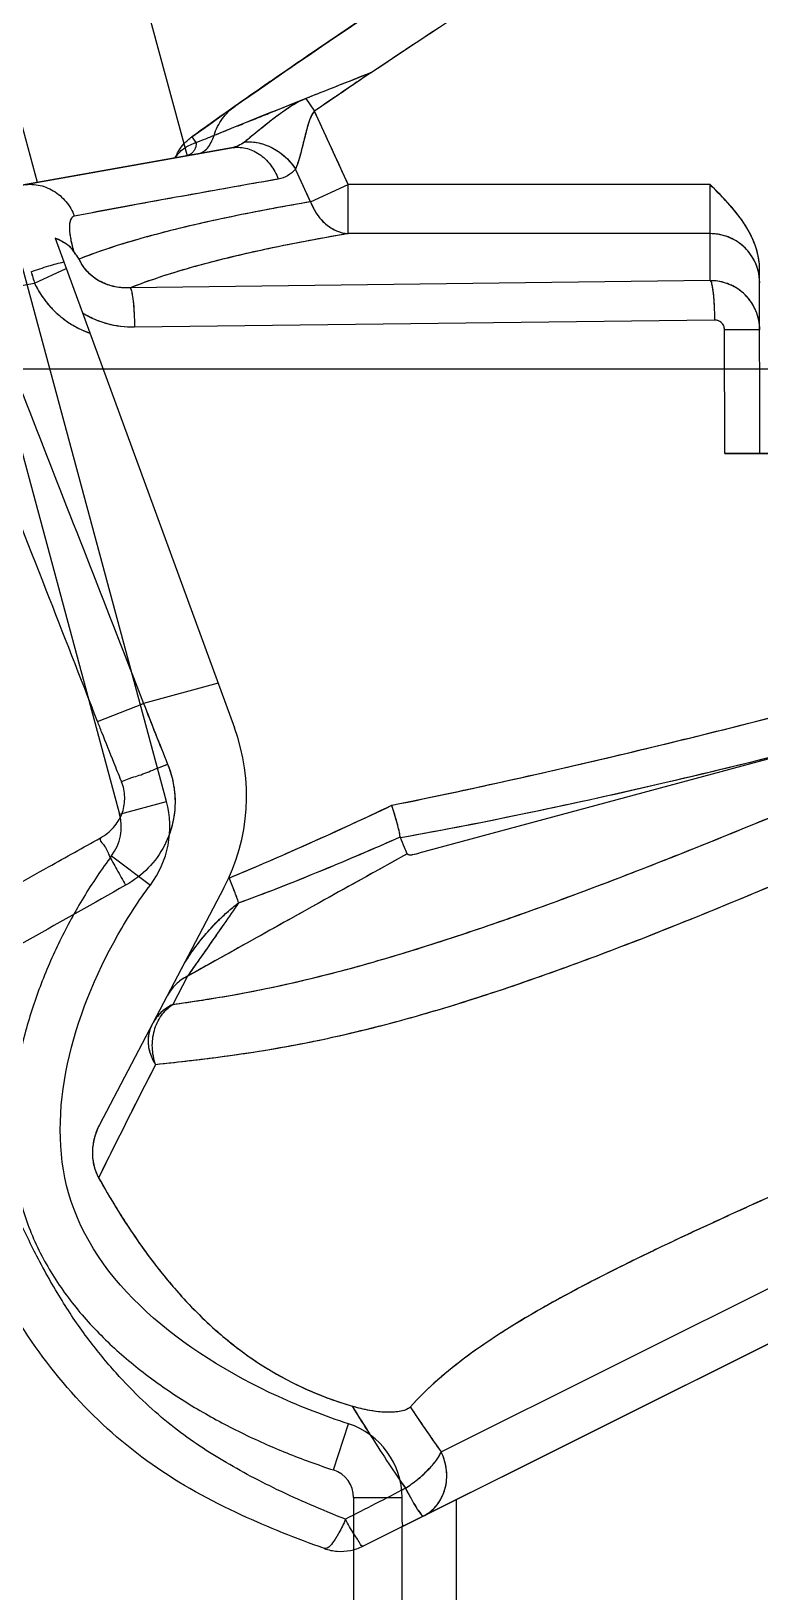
# Model space of a CAD drawing. Header units: millimetres. Extents: x 28656 to 29764, y -21384 to -20601.
# Drawn here: x 29177.99 to 29185.5, y -20803.86 to -20787.78 of the extents above; entities that cross this region are included whole.
import ezdxf

# ---------------------------------------------------------------- set-up
doc = ezdxf.new("R2010")
doc.units = ezdxf.units.MM
doc.header["$LTSCALE"] = 8
doc.linetypes.add('CENTER', pattern=[2, 1.25, -0.25, 0.25, -0.25])
doc.linetypes.add('HIDDEN', pattern=[0.375, 0.25, -0.125])
for name, color, linetype in [('Cav-cor', 30, 'Continuous'), ('CL', 1, 'Continuous'), ('PRODUCT', 1, 'Continuous'), ('SLIDE', 6, 'Continuous')]:
    doc.layers.add(name, color=color, linetype=linetype)

msp = doc.modelspace()

# ---------------------------------------------------------------- linework, layer by layer
at = {"color": 8, "linetype": 'HIDDEN', "ltscale": 0.8}
msp.add_circle((29203.28012959928, -20823.26590278316), 21, dxfattribs=at)
at = {"layer": 'Cav-cor', "color": 241}
for p, q in [((29180.81719611923, -20788.47824991706), (29180.90695495203, -20788.60844298966)), ((29181.25449858763, -20789.36321583766), (29180.90695495183, -20788.60844298976)), ((29177.69656120873, -20789.40308805406), (29180.05144944473, -20788.98580416106)), ((29180.86679421363, -20789.54176538776), (29180.71093314953, -20789.20480936386)), ((29180.86678841223, -20789.54175525396), (29181.25449851213, -20789.36321583766)), ((29181.25449851213, -20789.86996693166), (29181.25449851213, -20789.36321583766)), ((29184.98360681663, -20789.36321583766), (29181.25449858763, -20789.36321583766)), ((29184.98534830353, -20789.86996693166), (29184.98360695533, -20789.36321583766)), ((29178.23417201753, -20789.91596257326), (29180.08267607163, -20794.96101494616)), ((29184.98534830353, -20789.86996693166), (29181.25454252983, -20789.86996693166)), ((29184.98618058053, -20790.35433147566), (29184.98534830353, -20789.86996693166)), ((29178.02220993323, -20790.38127338996), (29178.34832220953, -20790.22750838976)), ((29185.49837169613, -20792.13581933356), (29185.49512394093, -20790.24570641126)), ((29177.94417883693, -20790.39510042396), (29178.02220993323, -20790.38127338996)), ((29184.98618058053, -20790.35433147566), (29179.00741692123, -20790.42919421316)), ((29185.03095217943, -20790.75973235086), (29179.05218850703, -20790.83459508856)), ((29185.49617987323, -20790.86023278756), (29185.13295207443, -20790.86093384736)), ((29185.13514376513, -20792.13644346306), (29185.13295207443, -20790.86093384736)), ((29185.13514376513, -20792.13644346306), (29188.10639780323, -20792.13133799796)), ((29179.02423771293, -20794.39840704206), (29179.14574131553, -20794.70957244856)), ((29179.91454981623, -20794.50215430046), (29179.14574131553, -20794.70957244856)), ((29179.11176589723, -20794.72283579986), (29179.14574131553, -20794.70957244856)), ((29186.52812812793, -20795.02740862816), (29181.98198407893, -20796.25392053436)), ((29178.89832485963, -20795.85124805546), (29179.38106469753, -20795.72100885666)), ((29178.81549731853, -20796.28160415636), (29179.21540961523, -20796.58172105846)), ((29180.02276244013, -20796.51051512286), (29180.03188111443, -20796.50673651996)), ((29179.97312125133, -20796.61166296446), (29178.69038566553, -20799.05313341786)), ((29179.59832291723, -20797.52124010486), (29179.44587877013, -20797.81139178156)), ((29182.21166548563, -20802.42221194826), (29189.32096542993, -20798.87323696766)), ((29181.82649282213, -20803.18450620316), (29188.67124386353, -20799.76759449806)), ((29181.10293017353, -20802.60854956026), (29181.25759779713, -20802.13307303486)), ((29181.31012959933, -20802.89383547546), (29181.81012959933, -20802.89383547546)), ((29181.81012959933, -20803.07566241866), (29181.81012959933, -20802.89383547546))]:
    msp.add_line(p, q, dxfattribs=at)
for centre, radius, start, end in [((29220.69330407743, -20846.31831999276), 70.6055660854, 123.429987606501, 125.1051058707001), ((29221.34519944183, -20847.27521334526), 71.253361755, 124.0146868696991, 124.5779923261994), ((29253.82147519133, -20971.92527025876), 197.4396864633, 111.7004963425995, 111.9959955038991), ((29180.36711216223, -20789.63036816696), 2.4621992441, 194.8620150595717, 197.7565623247571), ((29184.99118752413, -20790.37702083686), 0.5041614054, 0.1340038533881344, 14.76573188259269), ((29219.27532023823, -20779.22380725836), 43.0138585578, 201.1013041251002, 201.9986166887024), ((29178.16720296093, -20795.66284310346), 2.04, 332.2828027179645, 20.12280271786723), ((29175.22476500473, -20785.11072076986), 11.0423922949, 291.5934253132976, 292.1783968223876), ((29178.41558502183, -20795.98148725436), 1, 323.1133555295683, 15.09845045679802), ((29178.41558502183, -20795.98148725436), 0.4999999515999999, 323.1133555293646, 15.09845045678769), ((29253.35617933823, -20836.42179154066), 83.2598717171, 152.8508128857986, 153.7505446644982), ((29200.58714181263, -20790.10263802616), 22.6392716772, 211.5610406979034, 212.4406865535007), ((29194.81048395433, -20793.47290288566), 15.4538137527, 213.3050366154992, 215.3872913983139), ((29181.01012959933, -20802.89383547546), 0.8, 0, 71.98082601494288), ((29181.01012959933, -20802.89383547546), 0.2999999436, 0, 71.9808260150528), ((29194.28301246483, -20794.21979196606), 15.1094310912, 214.2306871613052, 214.5893919121068)]:
    msp.add_arc(centre, radius, start, end, dxfattribs=at)
msp.add_ellipse((29187.57489189403, -20793.16029594436), major_axis=(5.710649375399999, 3.0994715449), ratio=0.0435993366, start_param=3.1381844359, end_param=3.3227022677, dxfattribs=at)
for points, knots in [([(29181.48568440683, -20788.21371469726), (29182.56236091223, -20787.48720310146), (29184.75675809613, -20786.09382080586), (29188.16147730373, -20784.19426677516), (29191.66961223393, -20782.49323334556), (29194.06978443023, -20781.49506836886), (29195.28276058733, -20781.03059118156)], [0, 0, 0, 0, 0.249994363, 0.4999999156, 0.7500057245, 1, 1, 1, 1]), ([(29181.48568450573, -20788.21371463116), (29181.42991404243, -20788.23572532026), (29181.29046607783, -20788.29059296706), (29181.06765257523, -20788.37880982816), (29180.90058165843, -20788.44494674766), (29180.81720219443, -20788.47825906766)], [0, 0, 0, 0, 0.2501935225, 0.6253247303, 1, 1, 1, 1]), ([(29180.81717587933, -20788.47827020146), (29180.75436769753, -20788.50324649016), (29180.63679225903, -20788.57218820216), (29180.47531195693, -20788.69162629696), (29180.32564101733, -20788.81100339226), (29180.23011339263, -20788.88980656066), (29180.18494405653, -20788.92610519606)], [0, 0, 0, 0, 0.261013391, 0.5217557514, 0.7762316947, 1, 1, 1, 1]), ([(29179.87206142013, -20788.85721139806), (29179.89143637833, -20788.79573488866), (29179.94755459163, -20788.68044930286), (29180.03957873723, -20788.59116061626), (29180.08958362283, -20788.55601202136)], [0, 0, 0, 0, 0.5132794085, 1, 1, 1, 1]), ([(29180.90695495173, -20788.60844298986), (29180.89664848673, -20788.61841658136), (29180.88023474293, -20788.64254028206), (29180.86258371733, -20788.68165642716), (29180.84841334093, -20788.72204910686), (29180.83197530643, -20788.77613864506), (29180.81434139893, -20788.84382294476), (29180.79467171143, -20788.92408163966), (29180.77531523553, -20789.00200160706), (29180.75558958413, -20789.07603341096), (29180.73499278543, -20789.14357608036), (29180.71939110203, -20789.18569593986), (29180.71093310923, -20789.20480937796)], [0, 0, 0, 0, 0.0681844207, 0.1363472284, 0.2040266665, 0.2714641232, 0.4051028492, 0.5364515449, 0.6643386435, 0.7868018571, 0.9006325344, 1, 1, 1, 1]), ([(29179.70804109723, -20789.04665577316), (29179.72546025273, -20789.04356911586), (29179.76132712813, -20789.02883105636), (29179.80698192993, -20788.98736752676), (29179.84546432293, -20788.92872421776), (29179.86411288833, -20788.88243200336), (29179.87206142013, -20788.85721139806)], [0, 0, 0, 0, 0.2026856318, 0.4317329967, 0.6970289304999999, 1, 1, 1, 1]), ([(29180.18494405653, -20788.92610519606), (29180.16577643893, -20788.94144588916), (29180.12322797933, -20788.96723536496), (29180.07565289823, -20788.98151582396), (29180.05145032833, -20788.98580422446)], [0, 0, 0, 0, 0.4997057858, 1, 1, 1, 1]), ([(29180.05145654463, -20788.98580552696), (29180.09925033583, -20788.97733588096), (29180.20146305533, -20788.98034632576), (29180.34384797093, -20789.04417116066), (29180.46139006623, -20789.15720804826), (29180.51462264523, -20789.25532308646), (29180.53423296893, -20789.30796775316)], [0, 0, 0, 0, 0.2324066751, 0.4745174127, 0.7310119801999999, 1, 1, 1, 1]), ([(29180.18494118123, -20788.92609563986), (29180.23378221323, -20788.92135789436), (29180.33637795023, -20788.92881422936), (29180.48278547393, -20788.98347938646), (29180.61315875003, -20789.07681726246), (29180.68257225313, -20789.15973776386), (29180.71092424413, -20789.20481346366)], [0, 0, 0, 0, 0.2362390762, 0.4861663537, 0.7436343685, 1, 1, 1, 1]), ([(29180.53422654573, -20789.30797068936), (29180.13275215443, -20789.37871300126), (29179.43178163313, -20789.50342668396), (29178.73156389783, -20789.63234322016), (29178.43259413833, -20789.68914180656)], [0, 0, 0, 0, 0.572574086, 1, 1, 1, 1]), ([(29180.71093314953, -20789.20480936386), (29180.68788797573, -20789.23155765556), (29180.63437850073, -20789.27784915436), (29180.56766399513, -20789.30207759496), (29180.53422654573, -20789.30797068936)], [0, 0, 0, 0, 0.5097730286, 1, 1, 1, 1]), ([(29177.89128885663, -20789.36860331006), (29177.94593175513, -20789.35891993076), (29178.06035577583, -20789.35946629316), (29178.22105309173, -20789.42059647616), (29178.35318106953, -20789.53383596726), (29178.41205007953, -20789.63516938966), (29178.43259505683, -20789.68914143776)], [0, 0, 0, 0, 0.2452425309, 0.4930544518, 0.7447882677, 1, 1, 1, 1]), ([(29185.49512390493, -20790.24568542476), (29185.49497263453, -20790.15854989056), (29185.46043311913, -20789.98341492056), (29185.33579586193, -20789.75078501566), (29185.16900912163, -20789.54793894736), (29185.04537748633, -20789.42480058966), (29184.98360681663, -20789.36321583766)], [0, 0, 0, 0, 0.2498127847, 0.4998214917, 0.7499295095999999, 1, 1, 1, 1]), ([(29180.86679421363, -20789.54176538776), (29180.61302948653, -20789.58533056836), (29180.14140278803, -20789.67253644596), (29179.49060604543, -20789.81696608816), (29178.94760195563, -20789.96463096286), (29178.62502996713, -20790.07474751876), (29178.48232259203, -20790.13140454996)], [0, 0, 0, 0, 0.3140049251, 0.5848168814, 0.8127475534999999, 1, 1, 1, 1]), ([(29180.86678841223, -20789.54175525396), (29180.88316943063, -20789.58649318986), (29180.92586753543, -20789.67081081716), (29181.01739539903, -20789.77474408246), (29181.12933941013, -20789.84552647656), (29181.21326846823, -20789.86688467276), (29181.25449850893, -20789.86996693876)], [0, 0, 0, 0, 0.2673348558, 0.5242391521, 0.7680022493, 1, 1, 1, 1]), ([(29178.43259413833, -20789.68914180656), (29178.42491065093, -20789.69059777076), (29178.40901334843, -20789.69843011536), (29178.39296493503, -20789.72263678916), (29178.38361441593, -20789.75650833806), (29178.38013932023, -20789.80002017366), (29178.38257159193, -20789.85250513846), (29178.39078994823, -20789.91280005086), (29178.40453946943, -20789.97932092586), (29178.41672117953, -20790.02523964176), (29178.42360547503, -20790.04892416776)], [0, 0, 0, 0, 0.061034022, 0.1308431326, 0.2200549338, 0.3330439811, 0.4701685851, 0.629415469, 0.807500331, 1, 1, 1, 1]), ([(29178.42360522373, -20790.04892421666), (29178.41329150173, -20790.03365219366), (29178.38869008393, -20790.00577305846), (29178.34289935893, -20789.97226435206), (29178.29093895473, -20789.94291300726), (29178.25371228513, -20789.92499168446), (29178.23417201753, -20789.91596257326)], [0, 0, 0, 0, 0.2361396171, 0.4708053472, 0.7241751944, 1, 1, 1, 1]), ([(29181.25454252983, -20789.86996693166), (29181.01786682353, -20789.91017456956), (29180.57660942833, -20789.99132568156), (29179.96567796293, -20790.12746389836), (29179.45145114923, -20790.26864530796), (29179.14429203013, -20790.37456151456), (29179.00741692123, -20790.42919421316)], [0, 0, 0, 0, 0.3105271678, 0.5802248931, 0.80936933, 1, 1, 1, 1]), ([(29185.47869950103, -20790.24852649826), (29185.46463418483, -20790.19495190856), (29185.41825332453, -20790.09169728626), (29185.30245795083, -20789.96819866936), (29185.15295285743, -20789.88837900556), (29185.04094357733, -20789.86996571846), (29184.98534830353, -20789.86996693166)], [0, 0, 0, 0, 0.2495432071, 0.4991456974, 0.7495327145999999, 1, 1, 1, 1]), ([(29178.48232259203, -20790.13140454996), (29178.47740490703, -20790.12482847386), (29178.45729097293, -20790.09772608986), (29178.43789874153, -20790.07008889326), (29178.42360547503, -20790.04892416776)], [0, 0, 0, 0, 0.2432992892, 1, 1, 1, 1]), ([(29179.00741690813, -20790.42919421326), (29178.95535124573, -20790.43137743156), (29178.84955816093, -20790.42365380176), (29178.69769798513, -20790.37140863586), (29178.56525728893, -20790.27467340116), (29178.50358242813, -20790.18186264066), (29178.48236900883, -20790.13138628346)], [0, 0, 0, 0, 0.244242568, 0.4915960764, 0.7433773328, 1, 1, 1, 1]), ([(29177.98728260143, -20790.26190328916), (29178.04705134313, -20790.24082887806), (29178.15844201483, -20790.20427365166), (29178.27154359793, -20790.17312255156), (29178.32405316733, -20790.16127180226)], [0, 0, 0, 0, 0.5407194475, 1, 1, 1, 1]), ([(29178.02220993323, -20790.38127338996), (29178.05017659553, -20790.44058554726), (29178.11826305363, -20790.55390659386), (29178.25196721953, -20790.69995894186), (29178.41166138903, -20790.81703836666), (29178.53128087363, -20790.87321045046), (29178.59303344333, -20790.89538952316)], [0, 0, 0, 0, 0.2499301616, 0.4999017934, 0.7499180417, 1, 1, 1, 1]), ([(29179.00741690813, -20790.42919421326), (29179.00908492303, -20790.43088605636), (29179.01217941793, -20790.43580420446), (29179.01814616313, -20790.44999804306), (29179.02474539033, -20790.47587149286), (29179.03174836593, -20790.51548999486), (29179.03807076293, -20790.56565799816), (29179.04349154943, -20790.62468325626), (29179.04938571863, -20790.71527599416), (29179.05158828043, -20790.78607786836), (29179.05218850753, -20790.83459508846)], [0, 0, 0, 0, 0.0173742556, 0.0418228268, 0.1126161052, 0.2117336995, 0.3361708678, 0.4821782149, 0.6451714865, 1, 1, 1, 1]), ([(29185.49617987323, -20790.86023278756), (29185.49606502563, -20790.79424563656), (29185.46936737503, -20790.66083178126), (29185.35566785653, -20790.49252915996), (29185.18624732463, -20790.38012725886), (29185.05240215113, -20790.35416409216), (29184.98618058053, -20790.35433147566)], [0, 0, 0, 0, 0.2496553905, 0.4993735096, 0.7494572868000001, 1, 1, 1, 1]), ([(29184.98618058053, -20790.35433147566), (29184.98784860463, -20790.35602331636), (29184.99094311943, -20790.36094146156), (29184.99690989723, -20790.37513529766), (29185.00350915273, -20790.40100874696), (29185.01051214823, -20790.44062724736), (29185.01683455163, -20790.49079524896), (29185.02225532993, -20790.54982050726), (29185.02814946833, -20790.64041324946), (29185.03035198923, -20790.71121512816), (29185.03095217943, -20790.75973235086)], [0, 0, 0, 0, 0.0173742894, 0.041822878, 0.1126161676, 0.2117337549, 0.3361709075, 0.4821782382, 0.6451715003, 1, 1, 1, 1]), ([(29179.05218850703, -20790.83459508856), (29178.95897320863, -20790.83577033506), (29178.77120804123, -20790.81320688146), (29178.59697159503, -20790.73858296026), (29178.51761700493, -20790.68955828326)], [0, 0, 0, 0, 0.4998548553, 1, 1, 1, 1]), ([(29185.13295207443, -20790.86093384736), (29185.13292955143, -20790.84765416066), (29185.12764186553, -20790.82083318736), (29185.10492200713, -20790.78696953706), (29185.07094963533, -20790.76453263996), (29185.04415632323, -20790.75956370056), (29185.03095217943, -20790.75973235086)], [0, 0, 0, 0, 0.2507474247, 0.5009966409000001, 0.7506590002, 1, 1, 1, 1]), ([(29181.70379464823, -20795.76013862606), (29182.06272554683, -20795.68722729006), (29182.77930850393, -20795.53497498426), (29184.20781732343, -20795.20937190296), (29185.27438530763, -20794.94437208796), (29185.98334544763, -20794.75985977586)], [0, 0, 0, 0, 0.2499881275, 0.4999867264, 1, 1, 1, 1]), ([(29181.79306475303, -20796.09275080166), (29182.43854939993, -20795.97630129446), (29183.72470182623, -20795.71599869836), (29185.00176282673, -20795.41494052776), (29185.63807228553, -20795.25553019556)], [0, 0, 0, 0, 0.4999737179, 1, 1, 1, 1]), ([(29179.39317604413, -20795.33611939906), (29179.41603876943, -20795.39271924556), (29179.45215746103, -20795.51008847106), (29179.47487046493, -20795.69273668306), (29179.46379499513, -20795.87649137746), (29179.43349284343, -20795.99554226686), (29179.41302625593, -20796.05299433506)], [0, 0, 0, 0, 0.2500828097, 0.5001943396, 0.75013962, 1, 1, 1, 1]), ([(29179.44587877013, -20797.81139178156), (29179.64403271033, -20797.78408152236), (29180.06015189543, -20797.72046332916), (29180.71666318263, -20797.58761054086), (29181.44093514373, -20797.40123058266), (29182.23586107813, -20797.15860068056), (29183.09463850143, -20796.86433809026), (29184.00548939663, -20796.52598707496), (29184.95638571653, -20796.15162782986), (29185.60066878753, -20795.88707614166), (29185.92783896783, -20795.75065876396)], [0, 0, 0, 0, 0.0879764277, 0.1850928809, 0.294468786, 0.4167705761, 0.5505508204, 0.6936803813, 0.8440954412, 1, 1, 1, 1]), ([(29180.03188111443, -20796.50673651996), (29180.31379145503, -20796.38985887586), (29180.87376496003, -20796.14670428696), (29181.42788188483, -20795.89062396106), (29181.70379464823, -20795.76013862606)], [0, 0, 0, 0, 0.4999725536, 1, 1, 1, 1]), ([(29181.79084609883, -20796.08551812806), (29181.78759145613, -20796.06453241876), (29181.77794649673, -20796.01730751276), (29181.75061213483, -20795.90830568716), (29181.72403693223, -20795.82105878836), (29181.70399306843, -20795.76005546126)], [0, 0, 0, 0, 0.1889907719, 0.4285594369, 1, 1, 1, 1]), ([(29180.12539479233, -20796.76548176226), (29180.40686607083, -20796.66222006206), (29180.96535211373, -20796.44323614236), (29181.51663045493, -20796.20694673456), (29181.79084326253, -20796.08550894146)], [0, 0, 0, 0, 0.4999294578, 1, 1, 1, 1]), ([(29181.79084326253, -20796.08550894146), (29181.79103886233, -20796.08677036786), (29181.79139354293, -20796.08928142526), (29181.79255301393, -20796.09153061046), (29181.79302899203, -20796.09266368106)], [0, 0, 0, 0, 0.5094824963, 1, 1, 1, 1]), ([(29181.86381511763, -20796.25890090946), (29181.85436529503, -20796.23769738966), (29181.83069136503, -20796.18234773376), (29181.80738393583, -20796.12684831646), (29181.79306475303, -20796.09275080166)], [0, 0, 0, 0, 0.3856389656, 1, 1, 1, 1]), ([(29178.81549731853, -20796.28160415636), (29178.71275616143, -20796.41851036516), (29178.52173771893, -20796.70340702266), (29178.27555735643, -20797.15476260546), (29178.07018018243, -20797.62621700376), (29177.91192836403, -20798.11567681986), (29177.80898898493, -20798.61984484116), (29177.77915785763, -20799.04831950596), (29177.79594924753, -20799.39055425966), (29177.83057901393, -20799.64535500996), (29177.88891255993, -20799.89585587486), (29177.99923626613, -20800.22031199656), (29178.19467822723, -20800.60363311506), (29178.50182939673, -20801.01721560006), (29178.86345917023, -20801.38356623876), (29179.26492377123, -20801.70520519116), (29179.69568420973, -20801.98602974276), (29180.14842123193, -20802.22959261366), (29180.61805154803, -20802.43849352296), (29180.94013154653, -20802.55559528986), (29181.10293017353, -20802.60854956026)], [0, 0, 0, 0, 0.06250618299999999, 0.1250149021, 0.187522521, 0.2500255373, 0.3125197544, 0.3749997949, 0.4062587638, 0.4375165953, 0.4687733281, 0.5000294434, 0.5624822168, 0.6249560061, 0.6874463523000001, 0.7499483908, 0.8124570958, 0.8749695690000001, 0.9374847589, 1, 1, 1, 1]), ([(29179.26976357693, -20798.42956552026), (29179.47668607783, -20798.40761529536), (29179.91259945423, -20798.35897084446), (29180.47093258303, -20798.27495876246), (29180.95186100453, -20798.18223864276), (29181.34223789383, -20798.09465917936), (29181.75128724573, -20797.99059593596), (29182.33124788593, -20797.82577599636), (29183.08976506423, -20797.57928459206), (29184.03007019063, -20797.23468590316), (29185.00731138723, -20796.84610587856), (29185.66793404643, -20796.56901319726), (29186.00313711043, -20796.42576081456)], [0, 0, 0, 0, 0.0884620644, 0.1864533601, 0.2399311944, 0.296654721, 0.3565134109, 0.4193447705, 0.5529471959000001, 0.6954598678, 0.8450280476, 1, 1, 1, 1]), ([(29180.12544074683, -20796.76543160836), (29180.11258898233, -20796.72548529696), (29180.08133386253, -20796.63923327786), (29180.04680673943, -20796.55427625966), (29180.02727155693, -20796.50854779116)], [0, 0, 0, 0, 0.4576633653, 1, 1, 1, 1]), ([(29181.25759779713, -20802.13307303486), (29181.01542420773, -20802.05429645686), (29179.74295385073, -20801.56349549096), (29177.83064364123, -20800.03662676336), (29178.47128037503, -20797.70444957636), (29179.09446496353, -20796.74288243636), (29179.21540961523, -20796.58172105846)], [0, 0, 0, 0, 0.1013157247, 0.5304490118, 0.9162694706, 1, 1, 1, 1]), ([(29179.52957859353, -20797.45583330326), (29179.56493540013, -20797.38852819476), (29179.64642392563, -20797.25926885856), (29179.78861117893, -20797.07956216846), (29179.92026079453, -20796.94020391166), (29180.03396518563, -20796.83654999566), (29180.09423573663, -20796.78821706756), (29180.12544129973, -20796.76542283856)], [0, 0, 0, 0, 0.248398398, 0.4974831305, 0.7478869570000001, 0.8737403274, 1, 1, 1, 1]), ([(29180.12539479233, -20796.76548176226), (29180.02446271823, -20796.91060391906), (29179.88073756853, -20797.11716589976), (29179.70495677973, -20797.36902242316), (29179.63026702123, -20797.47586810046), (29179.59832291343, -20797.52124011206)], [0, 0, 0, 0, 0.5755494184000001, 0.8193319009000001, 1, 1, 1, 1]), ([(29179.59832291343, -20797.52124011206), (29179.55407675813, -20797.54279211496), (29179.47206671403, -20797.59961663696), (29179.41210010993, -20797.67947191556), (29179.38943470713, -20797.72261168016)], [0, 0, 0, 0, 0.5024730436, 1, 1, 1, 1]), ([(29179.26989095023, -20798.42959801266), (29179.24950309943, -20798.37409604256), (29179.22676910103, -20798.25622112356), (29179.24706359873, -20798.08004242196), (29179.31985868003, -20797.92294786266), (29179.40067996043, -20797.84210339756), (29179.44582114443, -20797.81150194636)], [0, 0, 0, 0, 0.2579930886, 0.5139142016, 0.7620436098000001, 1, 1, 1, 1]), ([(29179.44582079683, -20797.81150212406), (29179.40157482133, -20797.83305402156), (29179.31956481243, -20797.88987854846), (29179.25959808823, -20797.96973374686), (29179.23693259043, -20798.01287369216)], [0, 0, 0, 0, 0.5024709413, 1, 1, 1, 1]), ([(29179.26989095023, -20798.42959801266), (29179.24917865023, -20798.39715684886), (29179.21549447823, -20798.32879928926), (29179.19153428573, -20798.21926515036), (29179.19721115693, -20798.11094919626), (29179.22079751463, -20798.04358408276), (29179.23693259093, -20798.01287369126)], [0, 0, 0, 0, 0.264292908, 0.5178239582999999, 0.7617885738, 1, 1, 1, 1]), ([(29189.31737356663, -20798.12613883076), (29189.11853169213, -20798.20153617516), (29188.82608792093, -20798.32445534066), (29188.44342810773, -20798.49804618006), (29188.16252904903, -20798.62852814106), (29187.88497147843, -20798.75891705426), (29187.60974319693, -20798.88815747786), (29187.33584032563, -20799.01488331046), (29186.97365408593, -20799.17977267466), (29186.52536029583, -20799.38059208356), (29185.99475701613, -20799.61723190596), (29185.47610364683, -20799.84971933736), (29184.97202628743, -20800.07911477286), (29184.48544911903, -20800.30657169046), (29184.01959041073, -20800.53299844556), (29183.57826623033, -20800.75985139356), (29183.16566403753, -20800.98847558036), (29182.78633549333, -20801.22023702486), (29182.44526111613, -20801.45677598736), (29182.14770652483, -20801.69909063766), (29181.97285846293, -20801.87135875306), (29181.89482939983, -20801.95852433556)], [0, 0, 0, 0, 0.0760251561, 0.113334791, 0.1502254861, 0.1867501038, 0.2229662855, 0.2589279233, 0.294642838, 0.3652349109, 0.4345386989, 0.5023446755, 0.5684301521, 0.6325283198, 0.6943600339, 0.7535952779, 0.8099058887, 0.8629599385, 0.9124527001, 0.9581762908, 1, 1, 1, 1]), ([(29178.69047250753, -20799.05296812876), (29178.66851213863, -20799.09476598056), (29178.63353767623, -20799.18341164896), (29178.61218875163, -20799.32460036896), (29178.62537555283, -20799.46689960346), (29178.65930105263, -20799.55645737116), (29178.68230607893, -20799.59757978916)], [0, 0, 0, 0, 0.2502647198, 0.5003743005, 0.7502428608, 1, 1, 1, 1]), ([(29178.68231987063, -20799.59760179326), (29178.75604419633, -20799.72938720366), (29178.90978588643, -20799.98944528356), (29179.16295201463, -20800.36511881886), (29179.44237209243, -20800.72139286686), (29179.75163589473, -20801.05155345886), (29180.03588274563, -20801.29912982706), (29180.27926018683, -20801.47594725176), (29180.53325991973, -20801.63675576146), (29180.86937651733, -20801.80662396116), (29181.15271884053, -20801.90862323366), (29181.29650766633, -20801.95216767786)], [0, 0, 0, 0, 0.1253826104, 0.2507062244, 0.3758929095, 0.5009254355, 0.625794017, 0.6881889794, 0.75056073, 0.8752549933, 1, 1, 1, 1]), ([(29181.89482939983, -20801.95852433556), (29181.88438441173, -20801.97019217086), (29181.85301147563, -20801.98935790366), (29181.79595678623, -20802.00556171466), (29181.72631965203, -20802.01409933356), (29181.61813361723, -20802.01538662756), (29181.47230833173, -20801.99847878526), (29181.35561525183, -20801.97006759146), (29181.29650766633, -20801.95216767786)], [0, 0, 0, 0, 0.0762458313, 0.1731466416, 0.2880593361, 0.41658552, 0.6993088397, 1, 1, 1, 1]), ([(29181.84454309813, -20802.79765755316), (29181.88707012783, -20802.76798031166), (29181.96982457783, -20802.70957150596), (29182.07623146383, -20802.61228737056), (29182.14867227633, -20802.52935281596), (29182.19194043473, -20802.46689809356), (29182.20678732303, -20802.43684143936), (29182.21164886743, -20802.42222023936)], [0, 0, 0, 0, 0.2928949375, 0.5712331414999999, 0.8122841551000001, 0.9129744947, 1, 1, 1, 1]), ([(29182.02663677143, -20803.08459399316), (29182.05362589663, -20803.07112097436), (29182.10505975293, -20803.03797019996), (29182.17013009193, -20802.97268989456), (29182.22076163223, -20802.89407444116), (29182.26675586323, -20802.77513079036), (29182.27934461343, -20802.60953534846), (29182.24119080193, -20802.48135780516), (29182.21164886743, -20802.42222023936)], [0, 0, 0, 0, 0.1189868754, 0.2391606694, 0.3609740795, 0.485089197, 0.7392445148000001, 1, 1, 1, 1]), ([(29181.84430192353, -20802.79728507126), (29181.83796199193, -20802.80055792216), (29181.82559634213, -20802.80770581116), (29181.81280901823, -20802.81405786436), (29181.80646527773, -20802.81733260246)], [0, 0, 0, 0, 0.49985112, 1, 1, 1, 1]), ([(29181.84454309813, -20802.79765755316), (29181.85513647923, -20802.81891364516), (29181.87671737553, -20802.85921418506), (29181.90941672223, -20802.91561911736), (29181.93860366533, -20802.96583248956), (29181.96403139513, -20803.00834941466), (29181.98323415573, -20803.03816778766), (29181.99692358133, -20803.05708240096), (29182.00542314513, -20803.06764538856), (29182.01289945423, -20803.07553054146), (29182.01897033983, -20803.08080779076), (29182.02313770973, -20803.08365647586), (29182.02547677533, -20803.08462413546), (29182.02636688893, -20803.08472871886), (29182.02663677143, -20803.08459399316)], [0, 0, 0, 0, 0.2082289995, 0.4006260716, 0.5716364227, 0.7174475123, 0.8349769839, 0.8824385243999999, 0.9220885504999999, 0.9538092734999999, 0.9774499353, 0.9927993277, 0.9973552976000001, 1, 1, 1, 1]), ([(29181.82649282213, -20803.18450620316), (29181.82583261913, -20803.18483577766), (29181.82441623253, -20803.18528408306), (29181.82216253613, -20803.18469864176), (29181.82027285723, -20803.18294081636), (29181.81780203133, -20803.17883969166), (29181.81546441563, -20803.17096110416), (29181.81337239603, -20803.15866313116), (29181.81183253563, -20803.14262486976), (29181.81079450083, -20803.12312419626), (29181.81022818353, -20803.10041292266), (29181.81012959933, -20803.08423562076), (29181.81012959933, -20803.07566241866)], [0, 0, 0, 0, 0.019189323, 0.0369501302, 0.0577640157, 0.08459708630000001, 0.160788277, 0.2691948275, 0.4092844124, 0.5793020439, 0.7770493058, 1, 1, 1, 1])]:
    msp.add_open_spline(points, degree=3, knots=knots, dxfattribs=at)
msp.add_open_spline([(29181.86381511763, -20796.25890090946), (29181.10836617073, -20796.67916896566), (29180.35324764233, -20797.10003111876), (29179.59832291723, -20797.52124010486)], degree=3, dxfattribs=at)
at = {"layer": 'CL', "color": 6, "linetype": 'CENTER'}
msp.add_line((29233.74089079698, -20791.26590278315), (29173.75998355118, -20791.26590278315), dxfattribs=at)
at = {"layer": 'PRODUCT'}
for p, q in [((29180.81719611917, -20788.47824991714), (29180.90695495198, -20788.60844298968)), ((29180.05144944469, -20788.98580416104), (29177.35517816314, -20789.46358079595)), ((29179.68814336956, -20788.93161328596), (29179.64489321195, -20788.87113775432)), ((29180.86678841217, -20789.54175525396), (29181.25449851199, -20789.36321583769)), ((29181.25449851199, -20789.86996693165), (29181.25449851199, -20789.36321583769)), ((29184.98360681656, -20789.36321583769), (29181.25449858757, -20789.36321583769)), ((29178.23417201746, -20789.91596257318), (29180.08267607149, -20794.96101494622)), ((29184.98534830347, -20789.86996693165), (29181.25454252978, -20789.86996693165)), ((29184.98618058042, -20790.35433147565), (29184.98534830347, -20789.86996693165)), ((29178.02220993316, -20790.38127338998), (29178.34832220952, -20790.22750838978)), ((29185.49837169607, -20792.13581933352), (29185.4951239409, -20790.24570641133)), ((29177.48745296338, -20790.47603180216), (29178.02220993316, -20790.38127338998)), ((29184.98618058042, -20790.35433147565), (29179.00741692114, -20790.42919421316)), ((29185.03095217931, -20790.75973235092), (29179.05218850697, -20790.83459508853)), ((29185.49617987315, -20790.86023278762), (29185.13295207435, -20790.86093384739)), ((29185.13514376508, -20792.13644346305), (29185.13295207435, -20790.86093384739)), ((29188.10639780237, -20792.13133799799), (29185.13514376508, -20792.13644346305)), ((29179.91454981615, -20794.50215430046), (29179.14574131546, -20794.70957244857)), ((29178.67065858052, -20794.89503555038), (29179.14574131546, -20794.70957244857)), ((29186.52850136605, -20795.02730793179), (29181.98198407887, -20796.25392053439)), ((29179.97312125126, -20796.61166296444), (29178.6903856655, -20799.05313341791)), ((29179.59832291722, -20797.52124010493), (29179.44587707485, -20797.81139500806)), ((29182.21166548556, -20802.42221194825), (29189.32096542988, -20798.87323696764)), ((29188.67124386342, -20799.7675944981), (29181.40716843325, -20803.39383367221)), ((29181.00865376444, -20803.41815176363), (29181.0083905465, -20803.41805985633))]:
    msp.add_line(p, q, dxfattribs=at)
msp.add_arc((29178.1672029609, -20795.66284310354), 2.04, 332.2828027178264, 20.12280271790242, dxfattribs=at)
for points, start_tangent, end_tangent in [([(29179.64331527215, -20788.87226505689), (29191.23021500833, -20782.17310283112), (29195.10038644242, -20780.55431429646)], (0.813676105668644, 0.5813184970942432), (0.933876245358529, 0.3575963623347649)), ([(29181.48568440675, -20788.21371469724), (29185.91289765628, -20785.46268061774), (29190.51192939673, -20783.06842783026), (29195.28276058724, -20781.03059118161)], (0.8289361495431147, 0.5593432398631765), (0.9338739463651563, 0.3576023661839631)), ([(29180.45126108226, -20788.30346805092), (29182.90703468566, -20786.675021939)], (0.8216751926265734, 0.5699560314814499), (0.8448555259756718, 0.5349945235498872)), ([(29180.45126108226, -20788.30346805092), (29179.64331527215, -20788.87226505689)], (-0.8216751926106914, -0.5699560315043463), (-0.813676105681526, -0.5813184970762123)), ([(29181.48568450569, -20788.21371463115), (29181.27316242762, -20788.29750231083), (29181.05029858015, -20788.38568057041), (29180.81720219439, -20788.47825906766)], (-0.9301778186508077, -0.3671092830343915), (-0.928628180309408, -0.3710117285682997)), ([(29181.48568440675, -20788.21371469724), (29181.30110696523, -20788.33869473675), (29181.10813114267, -20788.47026627534), (29180.90695495177, -20788.60844298979)], (-0.8288552916058318, -0.5594630511276072), (-0.82331490804729, -0.5675848502092727)), ([(29179.89783148983, -20788.84680415227), (29180.01957722266, -20788.79769059249), (29180.15309529396, -20788.74393693246), (29180.29900950389, -20788.685323425), (29180.45794402169, -20788.62163306389), (29180.63046993718, -20788.55267778428), (29180.81720219439, -20788.47825906766)], (0.9272534958926227, 0.3744341789352434), (0.9291463430065484, 0.3697121492155177)), ([(29180.81717587931, -20788.47827020147), (29180.73547461003, -20788.51668754961), (29180.65791672825, -20788.5627524529), (29180.58166434151, -20788.61432337607), (29180.50440864963, -20788.67099988334), (29180.42472127549, -20788.73247620878), (29180.34246873203, -20788.79805266393), (29180.25941868075, -20788.86559118751), (29180.1849440565, -20788.92610519599)], (-0.9292246526068314, -0.3695152838350717), (-0.7794933675699814, -0.6264104803676338)), ([(29180.90695495167, -20788.60844298979), (29180.87760065003, -20788.65009139998), (29180.85375567041, -20788.70718432897), (29180.83280079643, -20788.77484671319), (29180.81263180185, -20788.85143003342), (29180.79171668114, -20788.93586968863), (29180.76862360044, -20789.0267751774), (29180.7417135252, -20789.12084553134), (29180.71093310923, -20789.20480937797)], (-0.7186163167821462, -0.6954067797012493), (-0.404664951735272, -0.9144650222053822)), ([(29181.25449858757, -20789.36321583769), (29181.08081066911, -20788.98602657989), (29180.90695495177, -20788.60844298979)], (-0.4182783736133338, 0.9083188879283445), (-0.4182241512913051, 0.9083438551983867)), ([(29179.68814275654, -20788.93161242794), (29179.78739423822, -20788.89143692365), (29179.89783148983, -20788.84680415227)], (0.9268012767509242, 0.3755521181046073), (0.927253495923811, 0.3744341788580082)), ([(29179.47495864869, -20789.08710706346), (29179.55748891215, -20788.99473386201)], (0.4857058646296332, 0.8741223101284972), (0.8015539751895138, 0.5979224237791123)), ([(29179.50830448818, -20789.01673229799), (29179.56153038614, -20788.94577705716)], (0.5281693731538293, 0.8491390423613151), (0.6674684482393101, 0.7446380802812916)), ([(29179.55748891215, -20788.99473386201), (29179.67436309969, -20788.93582790892)], (0.8015539752822087, 0.5979224236548486), (0.9517902288840151, 0.3067496702539619)), ([(29179.56153038614, -20788.94577705716), (29179.64489320757, -20788.87113775738)], (0.6674684476997608, 0.7446380807649257), (0.8136919038112441, 0.5812963836736238)), ([(29179.68813742897, -20788.93161403066), (29179.6875384556, -20788.94956326452), (29179.685028771, -20788.96676250544), (29179.68067926088, -20788.98323262404), (29179.67444892259, -20788.99895809797), (29179.66621975302, -20789.01388345829), (29179.6557394457, -20789.02795396009), (29179.64258458944, -20789.0410327276), (29179.62619869295, -20789.05275790658), (29179.60602361489, -20789.06243428295), (29179.58162648163, -20789.06905981402)], (0.0223798707855678, -0.9997495393265361), (-0.9846600942867929, -0.1744835199069637)), ([(29179.67436309969, -20788.93582790892), (29179.68814336956, -20788.93161328596)], (0.9517902281148147, 0.3067496726406546), (0.960498070383433, 0.2782866450078078)), ([(29180.1849440565, -20788.92610519599), (29180.12284774843, -20788.96396684752), (29180.05145032821, -20788.98580422438)], (-0.7807376736535013, -0.6248589320303575), (-0.984662456274982, -0.1744701900111286)), ([(29180.0514565445, -20788.98580552702), (29180.19702523658, -20788.98950092694), (29180.33615042679, -20789.04996353732), (29180.45298825581, -20789.16030784296), (29180.5342329689, -20789.30796775311)], (0.98465831988954, 0.1744935330386438), (0.3490715831164996, -0.9370960622372398)), ([(29180.18494118112, -20788.92609563992), (29180.38150432409, -20788.94836271881), (29180.56773091722, -20789.04704396266), (29180.71092424401, -20789.20481346359)], (0.9953281163220916, 0.0965501986466993), (0.5324231559103916, -0.8464783417491667)), ([(29179.47190613906, -20789.08684517805), (29179.49678506902, -20789.03620435707), (29179.50830448818, -20789.01673229799)], (0.3907888253403758, 0.9204803604581084), (0.5281693730489205, 0.8491390424265688)), ([(29180.53422654566, -20789.30797068939), (29179.72390642657, -20789.45190201698), (29179.0248580828, -20789.57867109814), (29178.43259413828, -20789.68914180656)], (-0.9848280729287068, -0.1735328982398724), (-0.9824278670068484, -0.1866426696347172)), ([(29180.71093314942, -20789.2048093639), (29180.63053958716, -20789.27264728369), (29180.53422654566, -20789.30797068939)], (-0.6527170192379, -0.7576018035862842), (-0.9848220042708039, -0.1735673353601904)), ([(29180.86679421362, -20789.54176538776), (29180.78887453815, -20789.37331547306), (29180.71093314942, -20789.2048093639)], (-0.419830748552738, 0.9076024143696664), (-0.419803041544629, 0.9076152303205794)), ([(29177.89128885652, -20789.36860331), (29178.05777076252, -20789.36934037934), (29178.21520408695, -20789.42862925216), (29178.34520555546, -20789.53954683982), (29178.43259505669, -20789.68914143773)], (0.9846583589741085, 0.1744933124862259), (0.3557563512069634, -0.9345787385640162)), ([(29185.49512390479, -20790.24568542483), (29185.4587699525, -20790.01960445299), (29185.35153045301, -20789.790997698), (29185.18798964307, -20789.57558635774), (29184.98360681656, -20789.36321583769)], (-0.001736032624315482, 0.9999984930942282), (-0.7081717077231235, 0.7060402484140085)), ([(29184.98534830347, -20789.86996693165), (29184.98531097953, -20789.8591061883), (29184.98524193175, -20789.83901223032), (29184.98513402197, -20789.80760934875), (29184.98498709362, -20789.76485407178), (29184.98480395976, -20789.71157118959), (29184.98458989695, -20789.64928857699), (29184.98435263904, -20789.5802513516), (29184.98410206716, -20789.50733439873), (29184.98384965123, -20789.43387859148), (29184.98360695528, -20789.36321583769)], (-0.003437954590673922, 0.9999940902166534), (-0.003437985387004229, 0.999994090110776)), ([(29180.86679421362, -20789.54176538776), (29179.91816677929, -20789.72357079894), (29179.12811926098, -20789.91732384794), (29178.482322592, -20790.13140454996)], (-0.9855817010105183, -0.1692002087268606), (-0.9294301427326886, -0.3689981162281102)), ([(29180.86678841217, -20789.54175525396), (29180.95976423522, -20789.70645981465), (29181.09555964991, -20789.82141388309), (29181.25449850882, -20789.86996693879)], (0.3438310744413188, -0.9390315182402177), (0.9972172961410606, -0.0745497436421629)), ([(29178.43259413828, -20789.68914180656), (29178.40503119246, -20789.70589047237), (29178.38777546772, -20789.74287732335), (29178.38118088069, -20789.79843121137), (29178.3852802666, -20789.87006804191), (29178.39967911119, -20789.95477103052), (29178.42360547498, -20790.04892416776)], (-0.9825157494621769, -0.1861794888240294), (0.2791146539360168, -0.9602577830760746)), ([(29178.42360522365, -20790.04892421672), (29178.3933901591, -20790.01292963399), (29178.35322640134, -20789.98048326651), (29178.30064679711, -20789.94882420275), (29178.23417201746, -20789.91596257318)], (-0.5596632000670063, 0.8287201593365267), (-0.907773232381524, 0.4194612718375798)), ([(29181.25454252978, -20789.86996693165), (29180.36845317194, -20790.0391804665), (29179.62349092772, -20790.22312556596), (29179.00741692114, -20790.42919421316)], (-0.9858745829916612, -0.1674852429649188), (-0.9287509997716898, -0.3707041683378898)), ([(29185.4562758279, -20790.18218141751), (29185.34566300542, -20790.01807551543), (29185.18031415021, -20789.90845343171), (29184.98534830347, -20789.86996693175)], (-0.3854429392715796, 0.9227316731128749), (-0.9999999997618851, -2.182268680453855e-05)), ([(29178.44380241001, -20790.07831903368), (29178.42360547498, -20790.04892416776)], (-0.5734582130136378, 0.8192348124483024), (-0.5596632045312989, 0.8287201563216364)), ([(29178.45254689368, -20790.09070247047), (29178.44380241001, -20790.07831903368)], (-0.580283673669844, 0.8144144264882776), (-0.5734582156924793, 0.8192348105731334)), ([(29178.482322592, -20790.13140454996), (29178.45254689368, -20790.09070247047)], (-0.5988792596326282, 0.8008393299419523), (-0.5802836714996759, 0.814414428034558)), ([(29179.00741690808, -20790.42919421327), (29178.83059933617, -20790.41241532495), (29178.67813895289, -20790.35132632931), (29178.5603696057, -20790.25497359726), (29178.48236900883, -20790.13138628339)], (-0.9991220106198379, -0.04189520133586339), (-0.38743972527742, 0.9218950370172069)), ([(29177.9872825036, -20790.26190273755), (29178.00421812398, -20790.32257301707), (29178.02220993316, -20790.38127338998)], (0.2562671606086963, -0.9666059912878446), (0.3055901630881996, -0.9521631437016073)), ([(29177.98728260142, -20790.26190328917), (29178.16801683186, -20790.20287576758), (29178.32405316725, -20790.16127180226)], (0.9430915074647991, 0.332533319455018), (0.9754659421375187, 0.2201503934354039)), ([(29185.4953475506, -20790.37584170098), (29185.4562758279, -20790.18218141751)], (-0.001718283574641763, 0.9999985237496889), (-0.3854429391239115, 0.9227316731745588)), ([(29178.02220993316, -20790.38127338998), (29178.06250079659, -20790.45778475768), (29178.11329992881, -20790.53596461669), (29178.17661667881, -20790.61507502915), (29178.25456819695, -20790.69357455585), (29178.34910649211, -20790.76895203127), (29178.46171848653, -20790.83770486504), (29178.5930334433, -20790.89538952318)], (0.4264843195342527, -0.9044949558684147), (0.9411390036318572, -0.338019786170625)), ([(29179.00741690808, -20790.42919421327), (29179.02348400816, -20790.47214479687), (29179.03743838407, -20790.56275528134), (29179.04744513824, -20790.68911044782), (29179.05218850748, -20790.83459508844)], (0.702074316893897, -0.7121036817472354), (0.01237047746663931, -0.9999234827161764)), ([(29185.35840674242, -20790.51417351886), (29185.28568522736, -20790.45041428725), (29185.14362000323, -20790.37874949637), (29184.98618058042, -20790.35433147565)], (-0.6859651298133259, 0.7276344141670232), (-0.9999968055624149, -0.002527620415746785)), ([(29184.98618058042, -20790.35433147565), (29185.0022476856, -20790.39728170154), (29185.01620207722, -20790.48789168917), (29185.02620884893, -20790.61424684984), (29185.03095217931, -20790.75973235092)], (0.7020767937094655, -0.712101239806979), (0.01236971618556505, -0.9999234921340175)), ([(29177.48745296338, -20790.47603180216), (29178.04128221068, -20791.88679215721), (29178.59405066941, -20793.29797003803), (29179.14574131546, -20794.70957244857)], (0.3657711942516624, -0.9307048046806854), (0.3636529872453292, -0.9315344893601892)), ([(29185.49617987315, -20790.86023278762), (29185.47100107391, -20790.70350102398), (29185.39846097085, -20790.56228490375), (29185.35840674242, -20790.51417351886)], (-0.001740450396569917, 0.9999984854150614), (-0.6859651297513047, 0.7276344142254924)), ([(29178.67065873362, -20794.89503549081), (29178.14280343278, -20793.54435451277), (29177.54749200734, -20792.02455259006), (29177.01279351293, -20790.66257511008)], (-0.3636529867771616, 0.9315344895429528), (-0.3657711945697452, 0.9307048045556773)), ([(29178.6526636732, -20790.75869615913), (29178.51761700491, -20790.68955828321)], (-0.9233495184400919, 0.3839605016098014), (-0.850742642367281, 0.5255824925336998)), ([(29178.76752168059, -20790.79826672478), (29178.6526636732, -20790.75869615913)], (-0.9638701073538176, 0.266372701585091), (-0.9233495186462036, 0.3839605011141431)), ([(29185.13295207435, -20790.86093384739), (29185.12791646481, -20790.82931987426), (29185.11341112692, -20790.800932419), (29185.09085711152, -20790.77855226698), (29185.06244284035, -20790.76435293868), (29185.03095217931, -20790.75973235092)], (-0.001696047985082769, 0.9999985617095818), (-0.9999184412508001, -0.01277148568375549)), ([(29179.05218850697, -20790.83459508853), (29178.76752168059, -20790.79826672478)], (-0.9999205302632318, -0.0126068694804652), (-0.9638701072338477, 0.2663727020192026)), ([(29179.14574131546, -20794.70957244857), (29179.26741196314, -20795.0213321148), (29179.39317604411, -20795.3361193991)], (0.3595598211600692, -0.9331220365029104), (0.3744238538348232, -0.9272576652039491)), ([(29181.70379464815, -20795.76013862609), (29183.03305290891, -20795.47586870547), (29184.45702499807, -20795.14365652158), (29185.98334544752, -20794.7598597758)], (0.9799854568838199, 0.1990690942768638), (0.9677617501303851, 0.2518674154879388)), ([(29178.91494566832, -20795.50649902753), (29178.83958277645, -20795.32063876465), (29178.71573690707, -20795.00996823626), (29178.670658554, -20794.89503556078)], (-0.377644500337596, 0.9259506635694839), (-0.3636487659404162, 0.9315361372646862)), ([(29181.79306475296, -20796.09275080165), (29183.11683191003, -20795.83509322796), (29184.53162628, -20795.52298118101), (29186.04451393492, -20795.15242388568)], (0.9841135315705057, 0.1775402967774563), (0.968569004929592, 0.2487450154067413)), ([(29178.91611600285, -20795.50704551058), (29178.91599778577, -20795.50732543357), (29178.96142927937, -20795.49781122689), (29179.06715404917, -20795.46225251332), (29179.21819979251, -20795.40568495317), (29179.39317604258, -20795.33611939349)], (-0.4226253455852005, -0.9063044837520058), (0.9260458709118534, 0.3774109762144006)), ([(29179.39317604411, -20795.3361193991), (29179.46490409467, -20795.62654038044), (29179.45173671679, -20795.91254981558), (29179.35983942869, -20796.17564544756), (29179.19372751514, -20796.40509887232), (29178.960291471, -20796.58425003737)], (0.374534809803359, -0.9272128537965604), (-0.8717726917683141, -0.4899105774394221)), ([(29178.70008175735, -20796.09608350518), (29178.72336266412, -20796.08233538612), (29178.84987382339, -20795.97118911405), (29178.92745187383, -20795.8313160069), (29178.95098415318, -20795.67545276409), (29178.9190000806, -20795.51675233701), (29178.91494595994, -20795.50650105886)], (0.8732962123502467, 0.4871896196500011), (-0.3778884244195573, 0.9258511428354477)), ([(29179.44587707485, -20797.81139500806), (29180.14990428628, -20797.69904193013), (29180.9772645117, -20797.51871791034), (29181.84487747866, -20797.27652272493), (29182.70724854883, -20796.9958742317), (29183.53530685153, -20796.69965518949), (29184.32816474912, -20796.39785087626), (29185.11093519208, -20796.08652781541), (29185.92783896287, -20795.75065875792)], (0.9906355498635079, 0.1365328068510469), (0.9229802728108166, 0.3848472632123953)), ([(29180.0227624401, -20796.51051512283), (29180.83134614016, -20796.16179560084), (29181.70379464815, -20795.76013862609)], (0.9238938575860316, 0.3826488467443766), (0.9040040877594042, 0.427523811400356)), ([(29181.79084609883, -20796.08551812813), (29181.77297046746, -20795.99836734045), (29181.7429348254, -20795.8858535248), (29181.70399306844, -20795.7600554612)], (-0.1532563808468055, 0.9881864610131729), (-0.3121520729025675, 0.950032148604788)), ([(29180.12539479227, -20796.7654817623), (29180.926758294, -20796.45397234633), (29181.79084326242, -20796.08550894139)], (0.9388164006317565, 0.34441801042459), (0.9143485345812835, 0.4049280890591062)), ([(29181.79084326242, -20796.08550894139), (29181.79198959115, -20796.09042500142), (29181.79323089433, -20796.09249555042)], (0.1532311594903379, -0.9881903722265496), (0.6399117959958179, -0.7684483673906833)), ([(29176.71313474971, -20797.20612977552), (29177.40239516205, -20796.82095934933), (29178.16684619775, -20796.39388966158), (29178.70008929148, -20796.09609080818)], (0.8729267021239747, 0.4878513838444671), (0.8731112878082077, 0.487520952474756)), ([(29178.70233761975, -20796.09876579877), (29178.73186842882, -20796.16463682431), (29178.79033006134, -20796.2753801007), (29178.87003413512, -20796.42179651712), (29178.96029147549, -20796.58425005481)], (-0.7649648236644762, -0.6440720600646924), (0.4890928408550111, -0.8722317312643324)), ([(29181.86381511761, -20796.2589009094), (29181.83614406312, -20796.1949462208), (29181.79306475296, -20796.09275080165)], (-0.4070748182480244, 0.9133948173426091), (-0.3871917207543572, 0.9219992252595877)), ([(29181.86381511761, -20796.2589009094), (29181.11481197396, -20796.67582637921), (29180.35963162157, -20797.0966356965), (29179.59832291722, -20797.52124010493)], (-0.8738751530607812, -0.4861504055978934), (-0.8732687527718971, -0.487238838181251)), ([(29181.86381511761, -20796.2589009094), (29181.88154416162, -20796.26896837641), (29181.92157075948, -20796.26727139844), (29181.98198407887, -20796.25392053439)], (0.4070748185027161, -0.9133948172290999), (0.9654796758305239, 0.2604783974885185)), ([(29179.26976357691, -20798.4295655203), (29180.00560071784, -20798.34226228638), (29180.87674871206, -20798.19568564529), (29181.79581940515, -20797.9764548171), (29182.70311693397, -20797.7031306751), (29183.56370838974, -20797.40415568795), (29184.37868132838, -20797.09458850468), (29185.17752846054, -20796.77261735029), (29186.00313711034, -20796.42576081455)], (0.9944206192633697, 0.1054875916108451), (0.9195478796357351, 0.3929779854615569)), ([(29180.05534018715, -20796.57591061967), (29180.02727155686, -20796.5085477912)], (-0.3762568242266919, 0.9265154085188461), (-0.3928532384535064, 0.9196011815110899)), ([(29178.960291471, -20796.58425003737), (29177.97270351732, -20797.1387259505), (29176.97457906238, -20797.69814109153)], (-0.8717969538102694, -0.4898674017804561), (-0.8725259588319023, -0.4885677549372956)), ([(29180.12544074683, -20796.76543160839), (29180.10620907146, -20796.70884519222), (29180.08256261362, -20796.64489177903), (29180.05534018715, -20796.57591061967)], (-0.3062657381423328, 0.9519460581567277), (-0.3762568244528942, 0.9265154084269855)), ([(29179.5295785935, -20797.45583330323), (29179.6410004101, -20797.27408325866), (29179.7616835156, -20797.11643879555), (29179.88431951474, -20796.97980389333), (29180.00649127189, -20796.86216669357), (29180.12544129968, -20796.76542283853)], (0.4650568602084114, 0.8852808123827682), (0.8075123597661773, 0.5898506495926406)), ([(29180.12539479227, -20796.7654817623), (29179.97346839051, -20796.98380724277), (29179.84310921168, -20797.1709824768), (29179.73605177761, -20797.32447273032), (29179.65410249779, -20797.44170784699), (29179.60642434729, -20797.50972453494)], (-0.570978825662999, -0.8209647864826497), (-0.5751159149626257, -0.8180719310407258)), ([(29179.59832291344, -20797.52124011207), (29179.51438643178, -20797.57350216899)], (-0.8990203974144103, -0.4379067538104839), (-0.7891231457622373, -0.6142350208367403)), ([(29179.60642434729, -20797.50972453494), (29179.59832291344, -20797.52124011207)], (-0.5751159134868333, -0.8180719320782283), (-0.5756820821987282, -0.8176736147359389)), ([(29181.0086713521, -20803.41810241369), (29180.15371918348, -20803.07274124282), (29179.23324240225, -20802.55286619065), (29178.44850162345, -20801.8582239983), (29177.80923417378, -20801.00048730986), (29177.29907898536, -20800.00600052712), (29176.85450157351, -20798.89384904828), (29176.47830119622, -20797.81335687881)], (-0.9419569566708679, 0.3357336619693607), (-0.3169803493073649, 0.9484321051888642)), ([(29181.22603043897, -20803.11554559188), (29180.86453923444, -20802.96681083408), (29180.52403190157, -20802.81155174604), (29180.21317406181, -20802.65366660078), (29179.9278013373, -20802.49113538193), (29179.65922368838, -20802.31735669174), (29179.39918718175, -20802.1224380662), (29179.1364361891, -20801.89148773738), (29178.86146632341, -20801.60819407723), (29178.58114924735, -20801.26746667701), (29178.30496679801, -20800.86313260047), (29178.04682165198, -20800.40671069769), (29177.83515392581, -20799.97062976711), (29177.65935836676, -20799.56826219416), (29177.5092775931, -20799.19708919256), (29177.37812752779, -20798.85148918809), (29177.26081420852, -20798.5279551286), (29177.15481107256, -20798.22662452815), (29177.05941766723, -20797.94939696519), (29176.97457906238, -20797.69814109153)], (-0.9310027949839953, 0.365012048749064), (-0.3174517279686541, 0.9482744330676198)), ([(29179.44582079676, -20797.81150212397), (29179.3620376828, -20797.86364482201), (29179.291355217, -20797.93174115554), (29179.23693259038, -20798.01287369219)], (-0.8990205393741103, -0.4379064623678028), (-0.4651077759591301, -0.8852540633865239)), ([(29179.32951040229, -20797.92651595901), (29179.44582114437, -20797.81150194639)], (0.5761998220854948, 0.8173088553470128), (0.8277318455848145, 0.5611238649396021)), ([(29179.26989095023, -20798.4295980127), (29179.20845491152, -20798.2898302889), (29179.19707300712, -20798.14591901929), (29179.23693259088, -20798.01287369127)], (-0.5381309669359531, 0.8428612355688071), (0.4651077761701774, 0.8852540632756408)), ([(29179.25657035661, -20798.08072950482), (29179.32951040229, -20797.92651595901)], (0.2735600484611254, 0.9618549266318424), (0.5761998216481475, 0.817308855655341)), ([(29179.26989095023, -20798.4295980127), (29179.23585499087, -20798.25547970432), (29179.25657035661, -20798.08072950482)], (-0.3448081057794422, 0.9386731966924341), (0.2735600486982159, 0.9618549265644116)), ([(29189.31737356659, -20798.12613883076), (29188.43268999601, -20798.50349075684), (29187.5148457133, -20798.93198010139), (29186.53654865034, -20799.37541399941), (29185.49766023241, -20799.84056898694), (29184.41242944649, -20800.34296583003), (29183.36138459113, -20800.88088034302), (29182.48353354523, -20801.43466855572), (29181.89482939979, -20801.95852433548)], (-0.9350371828452309, -0.3545496674612097), (-0.6669790598044097, -0.7450764617020362)), ([(29179.26976357691, -20798.4295655203), (29179.07440989792, -20798.8129762838), (29178.87900883595, -20799.20137254272), (29178.68231987056, -20799.59760179331)], (-0.4566125135074302, -0.8896656745701875), (-0.4423448185322271, -0.8968450599282414)), ([(29178.69047250749, -20799.05296812875), (29178.63569470289, -20799.19648010976), (29178.6177058357, -20799.34206723528), (29178.63481015522, -20799.47845396305), (29178.68230607884, -20799.59757978916)], (-0.46510777498615, -0.8852540638977224), (0.4882232073445725, -0.8727187976720673)), ([(29178.68231987056, -20799.59760179331), (29179.0607700951, -20800.21090919035), (29179.46305952688, -20800.73527623725), (29179.8849077415, -20801.16460965914), (29180.32019661535, -20801.50044853014), (29180.78052491352, -20801.75683356887), (29181.29650766629, -20801.95216767794)], (0.4882226823960034, -0.8727190913427134), (0.9570759811202241, -0.2898371376527866)), ([(29181.89482939979, -20801.95852433548), (29181.84799044807, -20801.98878255521), (29181.77822799585, -20802.00702711936), (29181.68554729695, -20802.01426642544), (29181.57301566292, -20802.00891737387), (29181.441933019, -20801.98891849846), (29181.29650766629, -20801.95216767794)], (-0.6669844327423854, -0.7450716519096121), (-0.9570759624715991, 0.2898371992327111)), ([(29181.29660258423, -20801.95218309555), (29181.49112858229, -20802.26322067481), (29181.67390205578, -20802.54480288104), (29181.84430192346, -20802.79728507132)], (0.5236230664126328, -0.8519500480196193), (0.5673361479866318, -0.8234863054038548)), ([(29181.8948185425, -20801.95853465207), (29182.05853212739, -20802.20272904176), (29182.21166548556, -20802.42221194825)], (0.5494181648852621, -0.8355475331147302), (0.5799847805040689, -0.8146273101140467)), ([(29181.84454309808, -20802.79765755319), (29181.97007983084, -20802.70526705652), (29182.07973267725, -20802.6049811861), (29182.16287394988, -20802.50786707086), (29182.21164886731, -20802.42222023932)], (0.8200616085683317, 0.572275246845712), (0.315515716025023, 0.9489203512103728)), ([(29182.02663677136, -20803.08459399319), (29182.14309023419, -20802.99856053942), (29182.22583094425, -20802.87628943377), (29182.26676009369, -20802.72975108001), (29182.26187277124, -20802.57328991768), (29182.21164886731, -20802.42222023932)], (0.8947126863799398, 0.4466421485157793), (-0.4468886511831244, 0.8945895893893062)), ([(29181.84430192346, -20802.79728507132), (29181.53351319074, -20802.95822231178), (29181.22603043897, -20803.11554559188)], (-0.8885847764579515, -0.4587124317556396), (-0.8886210557900113, -0.45864214722008)), ([(29181.84454309808, -20802.79765755319), (29181.9107687156, -20802.91792422298), (29181.96630520221, -20803.0115315517), (29182.00638853359, -20803.06849245587), (29182.02663677136, -20803.08459399319)], (0.4460455332113509, -0.8950102693836544), (0.8947128995792071, 0.4466417214351654)), ([(29181.22750847752, -20803.11615580137), (29181.15961481983, -20803.25591318605), (29181.09400389124, -20803.35880409475), (29181.03827366511, -20803.41291340236), (29181.0090870942, -20803.4158762234)], (-0.3979214084333845, -0.9174195074830225), (-0.9823470156078878, 0.1870677442165705)), ([(29181.40711188435, -20803.39386190163), (29181.37518908654, -20803.36425839817), (29181.31195339308, -20803.26648237138), (29181.22750847752, -20803.11615580137)], (-0.8947127098958292, -0.446642101408792), (-0.4513859727011093, 0.8923288091553883)), ([(29181.0083905465, -20803.41805985633), (29181.14206158221, -20803.44619531733), (29181.27789317058, -20803.43794247836), (29181.40711109803, -20803.39386229412)], (0.9421596614646474, -0.3351643959444695), (0.8947134690338134, 0.4466405807016192))]:
    msp.add_spline(points, degree=3, dxfattribs=dict(at, start_tangent=start_tangent, end_tangent=end_tangent))
at = {"layer": 'SLIDE'}
for p, q in [((29179.38106469753, -20795.72100885666), (29175.63488457643, -20781.83555501216)), ((29175.15214473853, -20781.96579421096), (29178.89832485963, -20795.85124805546)), ((29176.05254819403, -20781.94488032466), (29178.04791365053, -20789.34082874486)), ((29177.69509935043, -20782.03096278306), (29179.59335770203, -20789.06697756996)), ((29181.31012959933, -20802.89383547546), (29181.31012959933, -20807.59661188346)), ((29182.37148797673, -20807.53777279166), (29182.37148797673, -20802.91244366766)), ((29181.81012959933, -20807.59661188346), (29181.81012959933, -20803.18450620316))]:
    msp.add_line(p, q, dxfattribs=at)

doc.saveas('drawing.dxf')
